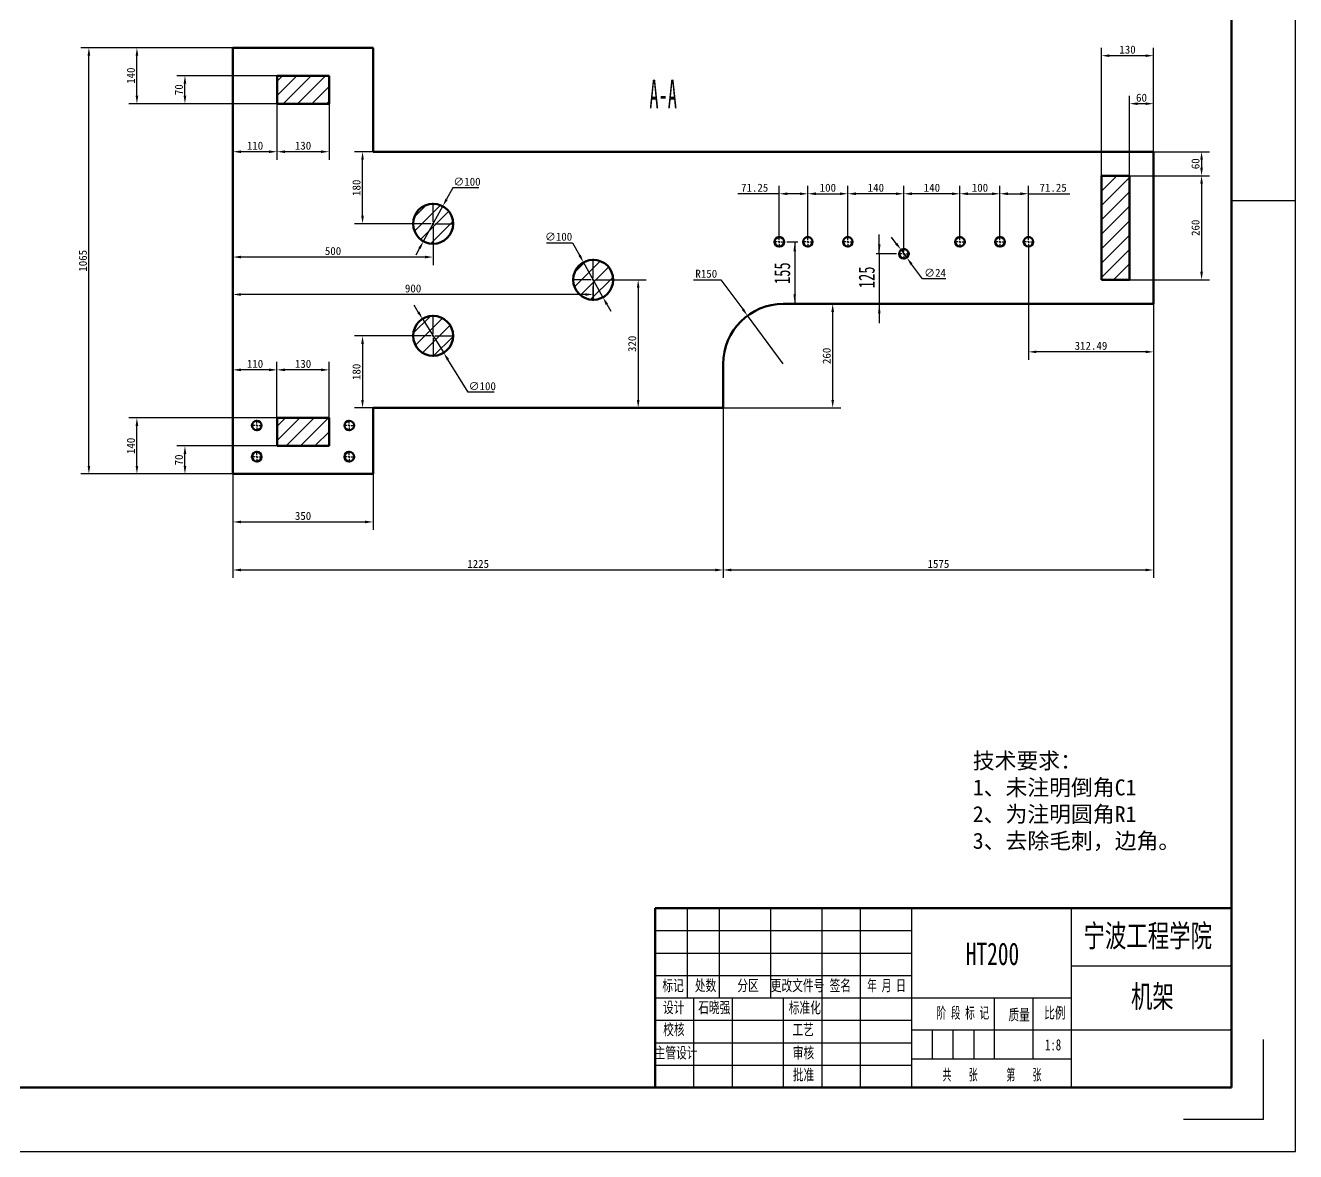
# Model space of a CAD drawing. Header units: millimetres. Extents: x 0 to 841, y 0 to 594.
# Drawn here: x 444.3 to 841, y 0 to 351.7 of the extents above; entities that cross this region are included whole.
import ezdxf

# ---------------------------------------------------------------- set-up
doc = ezdxf.new("R2010")
doc.units = ezdxf.units.MM
doc.header["$PDSIZE"] = -1
doc.linetypes.add('CENTERX2', pattern=[20.32, 12.7, -2.54, 2.54, -2.54])
for name, color, linetype in [('中心线', 1, 'CENTERX2'), ('剖面线', 4, 'Continuous'), ('尺寸线', 3, 'Continuous'), ('文字', 6, 'Continuous'), ('符号', 4, 'Continuous'), ('细实线', 7, 'Continuous')]:
    doc.layers.add(name, color=color, linetype=linetype)
doc.layers.add('粗实线', color=255, linetype='Continuous', lineweight=50)
doc.styles.add('SLDTEXTSTYLE0', font='TXT', dxfattribs={"width": 0.7, "bigfont": 'bigfont'})
doc.styles.add('SLDTEXTSTYLE1', font='TXT', dxfattribs={"width": 0.7})
doc.styles.add('SLDTEXTSTYLE2', font='TXT', dxfattribs={"width": 0.566667, "bigfont": 'bigfont'})
doc.styles.add('SLDTEXTSTYLE3', font='TXT', dxfattribs={"width": 0.614286, "bigfont": 'bigfont'})
doc.styles.add('SLDTEXTSTYLE4', font='TXT', dxfattribs={"width": 0.62, "bigfont": 'bigfont'})
doc.styles.add('SLDTEXTSTYLE5', font='TXT', dxfattribs={"width": 0.44421})
doc.styles.add('SLDTEXTSTYLE6', font='TXT', dxfattribs={"width": 0.663})
doc.styles.add('SLDTEXTSTYLE8', font='TXT', dxfattribs={"width": 0.469})
doc.dimstyles.new('SLDDIMSTYLE0', dxfattribs={"dimtxt": 5, "dimasz": 3, "dimexe": 0, "dimexo": 0.0625, "dimgap": 1.25, "dimtad": 2, "dimlfac": 8, "dimrnd": 1e-09, "dimzin": 12, "dimdsep": 46, "dimtxsty": 'SLDTEXTSTYLE5', "dimsah": 1, "dimcen": 0.09, "dimadec": 0, "dimazin": 3, "dimtfac": 1, "dimtdec": 3, "dimtmove": 0, "dimatfit": 0, "dimfxl": 0, "dimfrac": 2, "dimtolj": 1, "dimtzin": 12, "dimarcsym": 0})
doc.dimstyles.new('副本 ISO-25', dxfattribs={"dimtxt": 2.5, "dimasz": 2.5, "dimexe": 2.5, "dimexo": 0, "dimtad": 1, "dimtoh": 1, "dimlfac": 8, "dimdsep": 46, "dimtxsty": 'Standard', "dimcen": 2.5, "dimclrd": 3, "dimclre": 3, "dimadec": 0, "dimazin": 0, "dimtfac": 1, "dimtmove": 0, "dimatfit": 3, "dimfxl": 0, "dimarcsym": 0})

# ---------------------------------------------------------------- blocks, each defined once
blk = doc.blocks.new('_D_78')
at = {"layer": '尺寸线'}
for p, q in [((682.08, 284.15), (685.58, 284.15)), ((684.58, 284.15), (684.58, 264.77))]:
    blk.add_line(p, q, dxfattribs=at)
for points in [[(684.58, 284.15), (684.18, 281.15), (684.98, 281.15)], [(684.58, 264.77), (684.98, 267.77), (684.18, 267.77)]]:
    blk.add_solid(points, dxfattribs=at)
at = {"layer": '尺寸线', "insert": (678.14, 270.96), "char_height": 5, "attachment_point": 1, "rotation": 90, "style": 'SLDTEXTSTYLE6'}
blk.add_mtext('155', dxfattribs=at)
blk = doc.blocks.new('_D_79')
at = {"layer": '尺寸线'}
for p, q in [((710.99, 280.4), (710.99, 286.4)), ((716.36, 280.4), (709.99, 280.4)), ((710.99, 280.4), (710.99, 264.77)), ((710.99, 264.77), (710.99, 258.77))]:
    blk.add_line(p, q, dxfattribs=at)
for points in [[(710.99, 280.4), (711.39, 283.4), (710.59, 283.4)], [(710.99, 264.77), (710.59, 261.77), (711.39, 261.77)]]:
    blk.add_solid(points, dxfattribs=at)
at = {"layer": '尺寸线', "insert": (704.54, 269.67), "char_height": 5, "attachment_point": 1, "rotation": 90, "style": 'SLDTEXTSTYLE6'}
blk.add_mtext('125', dxfattribs=at)
blk = doc.blocks.new('SW_CENTERMARKSYMBOL_21')
at = {"layer": '中心线', "color": 0}
for p, q in [((0, 0.625), (0, 6.5625)), ((-0.625, 0), (-6.5625, 0)), ((0, 0), (-0.3125, 0)), ((0, 0), (0, 0.3125)), ((0, 0), (0, -0.3125)), ((0, 0), (0.3125, 0)), ((0.625, 0), (6.5625, 0)), ((0, -0.625), (0, -6.5625))]:
    blk.add_line(p, q, dxfattribs=at)
blk = doc.blocks.new('SW_CENTERMARKSYMBOL_22')
at = {"layer": '中心线', "color": 0}
for p, q in [((0, 0.625), (0, 6.5625)), ((-0.625, 0), (-6.5625, 0)), ((0, 0), (-0.3125, 0)), ((0, 0), (0, 0.3125)), ((0, 0), (0, -0.3125)), ((0, 0), (0.3125, 0)), ((0.625, 0), (6.5625, 0)), ((0, -0.625), (0, -6.5625))]:
    blk.add_line(p, q, dxfattribs=at)
blk = doc.blocks.new('SW_CENTERMARKSYMBOL_23')
at = {"layer": '中心线', "color": 0}
for p, q in [((0, 0.625), (0, 6.5625)), ((-0.625, 0), (-6.5625, 0)), ((0, 0), (-0.3125, 0)), ((0, 0), (0, 0.3125)), ((0, 0), (0, -0.3125)), ((0, 0), (0.3125, 0)), ((0.625, 0), (6.5625, 0)), ((0, -0.625), (0, -6.5625))]:
    blk.add_line(p, q, dxfattribs=at)
blk = doc.blocks.new('SW_CENTERMARKSYMBOL_24')
at = {"layer": '中心线', "color": 0}
for p, q in [((-0.625, 0), (-1.8125, 0)), ((0, 0), (-0.3125, 0)), ((0, 0.625), (0, 1.8125)), ((0, 0), (0, 0.3125)), ((0, 0), (0, -0.3125)), ((0, 0), (0.3125, 0)), ((0.625, 0), (1.8125, 0)), ((0, -0.625), (0, -1.8125))]:
    blk.add_line(p, q, dxfattribs=at)
blk = doc.blocks.new('SW_CENTERMARKSYMBOL_25')
at = {"layer": '中心线', "color": 0}
for p, q in [((-0.625, 0), (-1.8125, 0)), ((0, 0), (-0.3125, 0)), ((0, 0.625), (0, 1.8125)), ((0, 0), (0, 0.3125)), ((0, 0), (0, -0.3125)), ((0, 0), (0.3125, 0)), ((0.625, 0), (1.8125, 0)), ((0, -0.625), (0, -1.8125))]:
    blk.add_line(p, q, dxfattribs=at)
blk = doc.blocks.new('SW_CENTERMARKSYMBOL_26')
at = {"layer": '中心线', "color": 0}
for p, q in [((-0.625, 0), (-1.8125, 0)), ((0, 0), (-0.3125, 0)), ((0, 0.625), (0, 1.8125)), ((0, 0), (0, 0.3125)), ((0, 0), (0, -0.3125)), ((0, 0), (0.3125, 0)), ((0.625, 0), (1.8125, 0)), ((0, -0.625), (0, -1.8125))]:
    blk.add_line(p, q, dxfattribs=at)
blk = doc.blocks.new('SW_CENTERMARKSYMBOL_27')
at = {"layer": '中心线', "color": 0}
for p, q in [((-0.625, 0), (-1.8125, 0)), ((0, 0), (-0.3125, 0)), ((0, 0.625), (0, 1.8125)), ((0, 0), (0, 0.3125)), ((0, 0), (0, -0.3125)), ((0, 0), (0.3125, 0)), ((0.625, 0), (1.8125, 0)), ((0, -0.625), (0, -1.8125))]:
    blk.add_line(p, q, dxfattribs=at)
blk = doc.blocks.new('SW_CENTERMARKSYMBOL_28')
at = {"layer": '中心线', "color": 0}
for p, q in [((-0.625, 0), (-1.8125, 0)), ((0, 0), (-0.3125, 0)), ((0, 0.625), (0, 1.8125)), ((0, 0), (0, 0.3125)), ((0, 0), (0, -0.3125)), ((0, 0), (0.3125, 0)), ((0.625, 0), (1.8125, 0)), ((0, -0.625), (0, -1.8125))]:
    blk.add_line(p, q, dxfattribs=at)
blk = doc.blocks.new('SW_CENTERMARKSYMBOL_29')
at = {"layer": '中心线', "color": 0}
for p, q in [((-0.625, 0), (-1.8125, 0)), ((0, 0), (-0.3125, 0)), ((0, 0.625), (0, 1.8125)), ((0, 0), (0, 0.3125)), ((0, 0), (0, -0.3125)), ((0, 0), (0.3125, 0)), ((0.625, 0), (1.8125, 0)), ((0, -0.625), (0, -1.8125))]:
    blk.add_line(p, q, dxfattribs=at)
blk = doc.blocks.new('SW_CENTERMARKSYMBOL_30')
at = {"layer": '中心线', "color": 0}
for p, q in [((-0.625, 0), (-1.8125, 0)), ((0, 0), (-0.3125, 0)), ((0, 0.625), (0, 1.8125)), ((0, 0), (0, 0.3125)), ((0, 0), (0, -0.3125)), ((0, 0), (0.3125, 0)), ((0.625, 0), (1.8125, 0)), ((0, -0.625), (0, -1.8125))]:
    blk.add_line(p, q, dxfattribs=at)
blk = doc.blocks.new('SW_CENTERMARKSYMBOL_31')
at = {"layer": '中心线', "color": 0}
for p, q in [((-0.625, 0), (-1.8125, 0)), ((0, 0), (-0.3125, 0)), ((0, 0.625), (0, 1.8125)), ((0, 0), (0, 0.3125)), ((0, 0), (0, -0.3125)), ((0, 0), (0.3125, 0)), ((0.625, 0), (1.8125, 0)), ((0, -0.625), (0, -1.8125))]:
    blk.add_line(p, q, dxfattribs=at)
blk = doc.blocks.new('SW_CENTERMARKSYMBOL_32')
at = {"layer": '中心线', "color": 0}
for p, q in [((-0.625, 0), (-1.8125, 0)), ((0, 0), (-0.3125, 0)), ((0, 0.625), (0, 1.8125)), ((0, 0), (0, 0.3125)), ((0, 0), (0, -0.3125)), ((0, 0), (0.3125, 0)), ((0.625, 0), (1.8125, 0)), ((0, -0.625), (0, -1.8125))]:
    blk.add_line(p, q, dxfattribs=at)
blk = doc.blocks.new('SW_CENTERMARKSYMBOL_33')
at = {"layer": '中心线', "color": 0}
for p, q in [((-0.625, 0), (-1.8125, 0)), ((0, 0), (-0.3125, 0)), ((0, 0.625), (0, 1.8125)), ((0, 0), (0, 0.3125)), ((0, 0), (0, -0.3125)), ((0, 0), (0.3125, 0)), ((0.625, 0), (1.8125, 0)), ((0, -0.625), (0, -1.8125))]:
    blk.add_line(p, q, dxfattribs=at)
blk = doc.blocks.new('SW_CENTERMARKSYMBOL_34')
at = {"layer": '中心线', "color": 0}
for p, q in [((-0.625, 0), (-1.8125, 0)), ((0, 0), (-0.3125, 0)), ((0, 0.625), (0, 1.8125)), ((0, 0), (0, 0.3125)), ((0, 0), (0, -0.3125)), ((0, 0), (0.3125, 0)), ((0.625, 0), (1.8125, 0)), ((0, -0.625), (0, -1.8125))]:
    blk.add_line(p, q, dxfattribs=at)
blk = doc.blocks.new('*D189')
at = {"layer": 'Defpoints', "color": 0}
for p in [(509.14, 211.65), (552.89, 211.65), (552.89, 196.65)]:
    blk.add_point(p, dxfattribs=at)
at = {"layer": '尺寸线', "color": 3, "lineweight": -2}
for p, q in [((509.14, 211.65), (509.14, 194.15)), ((552.89, 211.65), (552.89, 194.15)), ((511.64, 196.65), (550.39, 196.65))]:
    blk.add_line(p, q, dxfattribs=at)
at = {"layer": '尺寸线', "color": 3}
for points in [[(511.64, 197.07), (511.64, 196.23), (509.14, 196.65)], [(550.39, 197.07), (550.39, 196.23), (552.89, 196.65)]]:
    blk.add_solid(points, dxfattribs=at)
at = {"layer": '尺寸线', "color": 0, "insert": (531.02, 198.52), "char_height": 2.5, "attachment_point": 5}
blk.add_mtext('350', dxfattribs=at)
blk = doc.blocks.new('*D190')
at = {"layer": 'Defpoints', "color": 0}
for p in [(662.27, 232.27), (509.14, 211.65), (662.27, 181.65)]:
    blk.add_point(p, dxfattribs=at)
at = {"layer": '尺寸线', "color": 3, "lineweight": -2}
for p, q in [((662.27, 232.27), (662.27, 179.15)), ((509.14, 211.65), (509.14, 179.15)), ((511.64, 181.65), (659.77, 181.65))]:
    blk.add_line(p, q, dxfattribs=at)
at = {"layer": '尺寸线', "color": 3}
for points in [[(511.64, 182.07), (511.64, 181.23), (509.14, 181.65)], [(659.77, 182.07), (659.77, 181.23), (662.27, 181.65)]]:
    blk.add_solid(points, dxfattribs=at)
at = {"layer": '尺寸线', "color": 0, "insert": (585.71, 183.52), "char_height": 2.5, "attachment_point": 5}
blk.add_mtext('1225', dxfattribs=at)
blk = doc.blocks.new('*D191')
at = {"layer": 'Defpoints', "color": 0}
for p in [(796.64, 264.77), (662.27, 232.27), (796.64, 181.65)]:
    blk.add_point(p, dxfattribs=at)
at = {"layer": '尺寸线', "color": 3, "lineweight": -2}
for p, q in [((796.64, 264.77), (796.64, 179.15)), ((662.27, 232.27), (662.27, 179.15)), ((664.77, 181.65), (794.14, 181.65))]:
    blk.add_line(p, q, dxfattribs=at)
at = {"layer": '尺寸线', "color": 3}
for points in [[(664.77, 182.07), (664.77, 181.23), (662.27, 181.65)], [(794.14, 182.07), (794.14, 181.23), (796.64, 181.65)]]:
    blk.add_solid(points, dxfattribs=at)
at = {"layer": '尺寸线', "color": 0, "insert": (729.46, 183.52), "char_height": 2.5, "attachment_point": 5}
blk.add_mtext('1575', dxfattribs=at)
blk = doc.blocks.new('*D192')
at = {"layer": 'Defpoints', "color": 0}
for p in [(494.14, 220.4), (522.89, 220.4), (509.14, 211.65)]:
    blk.add_point(p, dxfattribs=at)
at = {"layer": '尺寸线', "color": 3, "lineweight": -2}
for p, q in [((522.89, 220.4), (491.64, 220.4)), ((494.14, 214.15), (494.14, 217.9)), ((509.14, 211.65), (491.64, 211.65))]:
    blk.add_line(p, q, dxfattribs=at)
at = {"layer": '尺寸线', "color": 3}
for points in [[(493.73, 217.9), (494.56, 217.9), (494.14, 220.4)], [(493.73, 214.15), (494.56, 214.15), (494.14, 211.65)]]:
    blk.add_solid(points, dxfattribs=at)
at = {"layer": '尺寸线', "color": 0, "insert": (492.27, 216.02), "char_height": 2.5, "attachment_point": 5, "rotation": 90}
blk.add_mtext('70', dxfattribs=at)
blk = doc.blocks.new('*D193')
at = {"layer": 'Defpoints', "color": 0}
for p in [(479.14, 229.15), (522.89, 229.15), (509.14, 211.65)]:
    blk.add_point(p, dxfattribs=at)
at = {"layer": '尺寸线', "color": 3, "lineweight": -2}
for p, q in [((522.89, 229.15), (476.64, 229.15)), ((479.14, 214.15), (479.14, 226.65)), ((509.14, 211.65), (476.64, 211.65))]:
    blk.add_line(p, q, dxfattribs=at)
at = {"layer": '尺寸线', "color": 3}
for points in [[(478.73, 226.65), (479.56, 226.65), (479.14, 229.15)], [(478.73, 214.15), (479.56, 214.15), (479.14, 211.65)]]:
    blk.add_solid(points, dxfattribs=at)
at = {"layer": '尺寸线', "color": 0, "insert": (477.27, 220.4), "char_height": 2.5, "attachment_point": 5, "rotation": 90}
blk.add_mtext('140', dxfattribs=at)
blk = doc.blocks.new('*D194')
at = {"layer": 'Defpoints', "color": 0}
for p in [(494.14, 336.02), (522.89, 336.02), (522.89, 327.27)]:
    blk.add_point(p, dxfattribs=at)
at = {"layer": '尺寸线', "color": 3, "lineweight": -2}
for p, q in [((522.89, 336.02), (491.64, 336.02)), ((494.14, 329.77), (494.14, 333.52)), ((522.89, 327.27), (491.64, 327.27))]:
    blk.add_line(p, q, dxfattribs=at)
at = {"layer": '尺寸线', "color": 3}
for points in [[(493.73, 333.52), (494.56, 333.52), (494.14, 336.02)], [(493.73, 329.77), (494.56, 329.77), (494.14, 327.27)]]:
    blk.add_solid(points, dxfattribs=at)
at = {"layer": '尺寸线', "color": 0, "insert": (492.27, 331.65), "char_height": 2.5, "attachment_point": 5, "rotation": 90}
blk.add_mtext('70', dxfattribs=at)
blk = doc.blocks.new('*D195')
at = {"layer": 'Defpoints', "color": 0}
for p in [(479.14, 344.77), (509.14, 344.77), (522.89, 327.27)]:
    blk.add_point(p, dxfattribs=at)
at = {"layer": '尺寸线', "color": 3, "lineweight": -2}
for p, q in [((509.14, 344.77), (476.64, 344.77)), ((479.14, 329.77), (479.14, 342.27)), ((522.89, 327.27), (476.64, 327.27))]:
    blk.add_line(p, q, dxfattribs=at)
at = {"layer": '尺寸线', "color": 3}
for points in [[(478.73, 342.27), (479.56, 342.27), (479.14, 344.77)], [(478.73, 329.77), (479.56, 329.77), (479.14, 327.27)]]:
    blk.add_solid(points, dxfattribs=at)
at = {"layer": '尺寸线', "color": 0, "insert": (477.27, 336.02), "char_height": 2.5, "attachment_point": 5, "rotation": 90}
blk.add_mtext('140', dxfattribs=at)
blk = doc.blocks.new('*D196')
at = {"layer": 'Defpoints', "color": 0}
for p in [(464.14, 344.77), (509.14, 344.77), (509.14, 211.65)]:
    blk.add_point(p, dxfattribs=at)
at = {"layer": '尺寸线', "color": 3, "lineweight": -2}
for p, q in [((509.14, 344.77), (461.64, 344.77)), ((464.14, 214.15), (464.14, 342.27)), ((509.14, 211.65), (461.64, 211.65))]:
    blk.add_line(p, q, dxfattribs=at)
at = {"layer": '尺寸线', "color": 3}
for points in [[(463.73, 342.27), (464.56, 342.27), (464.14, 344.77)], [(463.73, 214.15), (464.56, 214.15), (464.14, 211.65)]]:
    blk.add_solid(points, dxfattribs=at)
at = {"layer": '尺寸线', "color": 0, "insert": (462.27, 278.21), "char_height": 2.5, "attachment_point": 5, "rotation": 90}
blk.add_mtext('1065', dxfattribs=at)
blk = doc.blocks.new('*D197')
at = {"layer": 'Defpoints', "color": 0}
for p in [(509.14, 244.15), (509.14, 229.15), (522.89, 229.15)]:
    blk.add_point(p, dxfattribs=at)
at = {"layer": '尺寸线', "color": 3, "lineweight": -2}
for p, q in [((509.14, 229.15), (509.14, 246.65)), ((522.89, 229.15), (522.89, 246.65)), ((520.39, 244.15), (511.64, 244.15))]:
    blk.add_line(p, q, dxfattribs=at)
at = {"layer": '尺寸线', "color": 3}
for points in [[(511.64, 244.57), (511.64, 243.73), (509.14, 244.15)], [(520.39, 244.57), (520.39, 243.73), (522.89, 244.15)]]:
    blk.add_solid(points, dxfattribs=at)
at = {"layer": '尺寸线', "color": 0, "insert": (516.02, 246.02), "char_height": 2.5, "attachment_point": 5}
blk.add_mtext('110', dxfattribs=at)
blk = doc.blocks.new('*D198')
at = {"layer": 'Defpoints', "color": 0}
for p in [(522.89, 244.15), (522.89, 229.15), (539.14, 229.15)]:
    blk.add_point(p, dxfattribs=at)
at = {"layer": '尺寸线', "color": 3, "lineweight": -2}
for p, q in [((522.89, 229.15), (522.89, 246.65)), ((539.14, 229.15), (539.14, 246.65)), ((536.64, 244.15), (525.39, 244.15))]:
    blk.add_line(p, q, dxfattribs=at)
at = {"layer": '尺寸线', "color": 3}
for points in [[(525.39, 244.57), (525.39, 243.73), (522.89, 244.15)], [(536.64, 244.57), (536.64, 243.73), (539.14, 244.15)]]:
    blk.add_solid(points, dxfattribs=at)
at = {"layer": '尺寸线', "color": 0, "insert": (531.02, 246.02), "char_height": 2.5, "attachment_point": 5}
blk.add_mtext('130', dxfattribs=at)
blk = doc.blocks.new('*D199')
at = {"layer": 'Defpoints', "color": 0}
for p in [(509.14, 327.27), (522.89, 327.27), (509.14, 312.27)]:
    blk.add_point(p, dxfattribs=at)
at = {"layer": '尺寸线', "color": 3, "lineweight": -2}
for p, q in [((509.14, 327.27), (509.14, 309.77)), ((522.89, 327.27), (522.89, 309.77)), ((520.39, 312.27), (511.64, 312.27))]:
    blk.add_line(p, q, dxfattribs=at)
at = {"layer": '尺寸线', "color": 3}
for points in [[(511.64, 312.69), (511.64, 311.86), (509.14, 312.27)], [(520.39, 312.69), (520.39, 311.86), (522.89, 312.27)]]:
    blk.add_solid(points, dxfattribs=at)
at = {"layer": '尺寸线', "color": 0, "insert": (516.02, 314.15), "char_height": 2.5, "attachment_point": 5}
blk.add_mtext('110', dxfattribs=at)
blk = doc.blocks.new('*D200')
at = {"layer": 'Defpoints', "color": 0}
for p in [(522.89, 327.27), (539.14, 327.27), (522.89, 312.27)]:
    blk.add_point(p, dxfattribs=at)
at = {"layer": '尺寸线', "color": 3, "lineweight": -2}
for p, q in [((522.89, 327.27), (522.89, 309.77)), ((539.14, 327.27), (539.14, 309.77)), ((536.64, 312.27), (525.39, 312.27))]:
    blk.add_line(p, q, dxfattribs=at)
at = {"layer": '尺寸线', "color": 3}
for points in [[(525.39, 312.69), (525.39, 311.86), (522.89, 312.27)], [(536.64, 312.69), (536.64, 311.86), (539.14, 312.27)]]:
    blk.add_solid(points, dxfattribs=at)
at = {"layer": '尺寸线', "color": 0, "insert": (531.02, 314.15), "char_height": 2.5, "attachment_point": 5}
blk.add_mtext('130', dxfattribs=at)
blk = doc.blocks.new('*D201')
at = {"layer": 'Defpoints', "color": 0}
for p in [(568.34, 260.08), (574.95, 249.47)]:
    blk.add_point(p, dxfattribs=at)
at = {"layer": '尺寸线', "color": 3, "lineweight": -2}
for p, q in [((567.01, 262.2), (565.69, 264.32)), ((568.34, 260.08), (574.95, 249.47)), ((582.63, 237.17), (576.28, 247.35)), ((590.75, 237.17), (582.63, 237.17))]:
    blk.add_line(p, q, dxfattribs=at)
at = {"layer": '尺寸线', "color": 3}
for points in [[(567.37, 262.42), (566.66, 261.98), (568.34, 260.08)], [(576.63, 247.57), (575.92, 247.13), (574.95, 249.47)]]:
    blk.add_solid(points, dxfattribs=at)
at = {"layer": '尺寸线', "color": 0, "insert": (587, 239.04), "char_height": 2.5, "attachment_point": 5}
blk.add_mtext('∅100', dxfattribs=at)
blk = doc.blocks.new('*D202')
at = {"layer": 'Defpoints', "color": 0}
for p in [(574.66, 295.25), (568.63, 284.3)]:
    blk.add_point(p, dxfattribs=at)
at = {"layer": '尺寸线', "color": 3, "lineweight": -2}
for p, q in [((577.85, 301.02), (575.87, 297.44)), ((585.97, 301.02), (577.85, 301.02)), ((568.63, 284.3), (574.66, 295.25)), ((567.42, 282.11), (566.21, 279.92))]:
    blk.add_line(p, q, dxfattribs=at)
at = {"layer": '尺寸线', "color": 3}
for points in [[(575.51, 297.64), (576.23, 297.23), (574.66, 295.25)], [(567.05, 282.31), (567.78, 281.91), (568.63, 284.3)]]:
    blk.add_solid(points, dxfattribs=at)
at = {"layer": '尺寸线', "color": 0, "insert": (582.22, 302.9), "char_height": 2.5, "attachment_point": 5}
blk.add_mtext('∅100', dxfattribs=at)
blk = doc.blocks.new('*D203')
at = {"layer": 'Defpoints', "color": 0}
for p in [(549.61, 312.27), (552.89, 312.27), (565.08, 289.77)]:
    blk.add_point(p, dxfattribs=at)
at = {"layer": '尺寸线', "color": 3, "lineweight": -2}
for p, q in [((552.89, 312.27), (547.11, 312.27)), ((549.61, 292.27), (549.61, 309.77)), ((565.08, 289.77), (547.11, 289.77))]:
    blk.add_line(p, q, dxfattribs=at)
at = {"layer": '尺寸线', "color": 3}
for points in [[(549.19, 309.77), (550.02, 309.77), (549.61, 312.27)], [(549.19, 292.27), (550.02, 292.27), (549.61, 289.77)]]:
    blk.add_solid(points, dxfattribs=at)
at = {"layer": '尺寸线', "color": 0, "insert": (547.73, 301.02), "char_height": 2.5, "attachment_point": 5, "rotation": 90}
blk.add_mtext('180', dxfattribs=at)
blk = doc.blocks.new('*D204')
at = {"layer": 'Defpoints', "color": 0}
for p in [(565.08, 254.77), (549.61, 232.27), (552.89, 232.27)]:
    blk.add_point(p, dxfattribs=at)
at = {"layer": '尺寸线', "color": 3, "lineweight": -2}
for p, q in [((565.08, 254.77), (547.11, 254.77)), ((549.61, 252.27), (549.61, 234.77)), ((552.89, 232.27), (547.11, 232.27))]:
    blk.add_line(p, q, dxfattribs=at)
at = {"layer": '尺寸线', "color": 3}
for points in [[(549.19, 252.27), (550.02, 252.27), (549.61, 254.77)], [(549.19, 234.77), (550.02, 234.77), (549.61, 232.27)]]:
    blk.add_solid(points, dxfattribs=at)
at = {"layer": '尺寸线', "color": 0, "insert": (547.73, 243.52), "char_height": 2.5, "attachment_point": 5, "rotation": 90}
blk.add_mtext('180', dxfattribs=at)
blk = doc.blocks.new('*D205')
at = {"layer": 'Defpoints', "color": 0}
for p in [(509.14, 285.18), (571.64, 283.21), (509.14, 279.38)]:
    blk.add_point(p, dxfattribs=at)
at = {"layer": '尺寸线', "color": 3, "lineweight": -2}
for p, q in [((509.14, 285.18), (509.14, 276.88)), ((571.64, 283.21), (571.64, 276.88)), ((569.14, 279.38), (511.64, 279.38))]:
    blk.add_line(p, q, dxfattribs=at)
at = {"layer": '尺寸线', "color": 3}
for points in [[(511.64, 279.79), (511.64, 278.96), (509.14, 279.38)], [(569.14, 279.79), (569.14, 278.96), (571.64, 279.38)]]:
    blk.add_solid(points, dxfattribs=at)
at = {"layer": '尺寸线', "color": 0, "insert": (540.39, 281.25), "char_height": 2.5, "attachment_point": 5}
blk.add_mtext('500', dxfattribs=at)
blk = doc.blocks.new('*D206')
at = {"layer": 'Defpoints', "color": 0}
for p in [(509.14, 267.69), (509.14, 265.71), (621.64, 265.71)]:
    blk.add_point(p, dxfattribs=at)
at = {"layer": '尺寸线', "color": 3, "lineweight": -2}
for p, q in [((509.14, 265.71), (509.14, 270.19)), ((621.64, 265.71), (621.64, 270.19)), ((619.14, 267.69), (511.64, 267.69))]:
    blk.add_line(p, q, dxfattribs=at)
at = {"layer": '尺寸线', "color": 3}
for points in [[(511.64, 268.1), (511.64, 267.27), (509.14, 267.69)], [(619.14, 268.1), (619.14, 267.27), (621.64, 267.69)]]:
    blk.add_solid(points, dxfattribs=at)
at = {"layer": '尺寸线', "color": 0, "insert": (565.39, 269.56), "char_height": 2.5, "attachment_point": 5}
blk.add_mtext('900', dxfattribs=at)
blk = doc.blocks.new('*D207')
at = {"layer": 'Defpoints', "color": 0}
for p in [(618.6, 277.74), (624.68, 266.81)]:
    blk.add_point(p, dxfattribs=at)
at = {"layer": '尺寸线', "color": 3, "lineweight": -2}
for p, q in [((607.08, 283.85), (615.2, 283.85)), ((615.2, 283.85), (617.39, 279.92)), ((624.68, 266.81), (618.6, 277.74)), ((625.9, 264.63), (627.12, 262.44))]:
    blk.add_line(p, q, dxfattribs=at)
at = {"layer": '尺寸线', "color": 3}
for points in [[(617.75, 280.12), (617.03, 279.72), (618.6, 277.74)], [(626.26, 264.83), (625.54, 264.43), (624.68, 266.81)]]:
    blk.add_solid(points, dxfattribs=at)
at = {"layer": '尺寸线', "color": 0, "insert": (610.83, 285.72), "char_height": 2.5, "attachment_point": 5}
blk.add_mtext('∅100', dxfattribs=at)
blk = doc.blocks.new('*D208')
at = {"layer": 'Defpoints', "color": 0}
for p in [(628.21, 272.27), (628.21, 232.27), (635.7, 232.27)]:
    blk.add_point(p, dxfattribs=at)
at = {"layer": '尺寸线', "color": 3, "lineweight": -2}
for p, q in [((628.21, 272.27), (638.2, 272.27)), ((635.7, 269.77), (635.7, 234.77)), ((628.21, 232.27), (638.2, 232.27))]:
    blk.add_line(p, q, dxfattribs=at)
at = {"layer": '尺寸线', "color": 3}
for points in [[(635.28, 269.77), (636.11, 269.77), (635.7, 272.27)], [(635.28, 234.77), (636.11, 234.77), (635.7, 232.27)]]:
    blk.add_solid(points, dxfattribs=at)
at = {"layer": '尺寸线', "color": 0, "insert": (633.82, 252.27), "char_height": 2.5, "attachment_point": 5, "rotation": 90}
blk.add_mtext('320', dxfattribs=at)
blk = doc.blocks.new('*D209')
at = {"layer": 'Defpoints', "color": 0}
for p in [(669.85, 261.08), (681.02, 246.02)]:
    blk.add_point(p, dxfattribs=at)
at = {"layer": '尺寸线', "color": 3, "lineweight": -2}
for p, q in [((653, 272.27), (661.54, 272.27)), ((661.54, 272.27), (668.36, 263.09)), ((681.02, 246.02), (669.85, 261.08))]:
    blk.add_line(p, q, dxfattribs=at)
at = {"layer": '尺寸线', "color": 3}
blk.add_solid([(668.69, 263.34), (668.02, 262.84), (669.85, 261.08)], dxfattribs=at)
at = {"layer": '尺寸线', "color": 0, "insert": (656.96, 274.15), "char_height": 2.5, "attachment_point": 5}
blk.add_mtext('R150', dxfattribs=at)
blk = doc.blocks.new('*D210')
at = {"layer": 'Defpoints', "color": 0}
for p in [(684.58, 264.77), (696.44, 264.77), (662.27, 232.27)]:
    blk.add_point(p, dxfattribs=at)
at = {"layer": '尺寸线', "color": 3, "lineweight": -2}
for p, q in [((684.58, 264.77), (698.94, 264.77)), ((696.44, 234.77), (696.44, 262.27)), ((662.27, 232.27), (698.94, 232.27))]:
    blk.add_line(p, q, dxfattribs=at)
at = {"layer": '尺寸线', "color": 3}
for points in [[(696.03, 262.27), (696.86, 262.27), (696.44, 264.77)], [(696.03, 234.77), (696.86, 234.77), (696.44, 232.27)]]:
    blk.add_solid(points, dxfattribs=at)
at = {"layer": '尺寸线', "color": 0, "insert": (694.57, 248.52), "char_height": 2.5, "attachment_point": 5, "rotation": 90}
blk.add_mtext('260', dxfattribs=at)
blk = doc.blocks.new('*D211')
at = {"layer": 'Defpoints', "color": 0}
for p in [(717.79, 281.61), (719.57, 279.19)]:
    blk.add_point(p, dxfattribs=at)
at = {"layer": '尺寸线', "color": 3, "lineweight": -2}
for p, q in [((716.3, 283.62), (714.81, 285.63)), ((717.79, 281.61), (719.57, 279.19)), ((724.45, 272.59), (721.05, 277.18)), ((731.74, 272.59), (724.45, 272.59))]:
    blk.add_line(p, q, dxfattribs=at)
at = {"layer": '尺寸线', "color": 3}
for points in [[(716.64, 283.86), (715.96, 283.37), (717.79, 281.61)], [(721.39, 277.43), (720.72, 276.93), (719.57, 279.19)]]:
    blk.add_solid(points, dxfattribs=at)
at = {"layer": '尺寸线', "color": 0, "insert": (728.41, 274.46), "char_height": 2.5, "attachment_point": 5}
blk.add_mtext('∅24', dxfattribs=at)
blk = doc.blocks.new('*D212')
at = {"layer": 'Defpoints', "color": 0}
for p in [(757.58, 282.34), (796.64, 264.77), (757.58, 249.77)]:
    blk.add_point(p, dxfattribs=at)
at = {"layer": '尺寸线', "color": 3, "lineweight": -2}
for p, q in [((757.58, 282.34), (757.58, 247.27)), ((796.64, 264.77), (796.64, 247.27)), ((794.14, 249.77), (760.08, 249.77))]:
    blk.add_line(p, q, dxfattribs=at)
at = {"layer": '尺寸线', "color": 3}
for points in [[(760.08, 250.19), (760.08, 249.36), (757.58, 249.77)], [(794.14, 250.19), (794.14, 249.36), (796.64, 249.77)]]:
    blk.add_solid(points, dxfattribs=at)
at = {"layer": '尺寸线', "color": 0, "insert": (777.11, 251.65), "char_height": 2.5, "attachment_point": 5}
blk.add_mtext('312.49', dxfattribs=at)
blk = doc.blocks.new('*D213')
at = {"layer": 'Defpoints', "color": 0}
for p in [(789.14, 327.27), (796.64, 312.27), (789.14, 304.77)]:
    blk.add_point(p, dxfattribs=at)
at = {"layer": '尺寸线', "color": 3, "lineweight": -2}
for p, q in [((789.14, 304.77), (789.14, 329.77)), ((796.64, 312.27), (796.64, 329.77)), ((794.14, 327.27), (791.64, 327.27))]:
    blk.add_line(p, q, dxfattribs=at)
at = {"layer": '尺寸线', "color": 3}
for points in [[(791.64, 327.69), (791.64, 326.86), (789.14, 327.27)], [(794.14, 327.69), (794.14, 326.86), (796.64, 327.27)]]:
    blk.add_solid(points, dxfattribs=at)
at = {"layer": '尺寸线', "color": 0, "insert": (792.89, 329.15), "char_height": 2.5, "attachment_point": 5}
blk.add_mtext('60', dxfattribs=at)
blk = doc.blocks.new('*D214')
at = {"layer": 'Defpoints', "color": 0}
for p in [(780.39, 342.27), (796.64, 312.27), (780.39, 304.77)]:
    blk.add_point(p, dxfattribs=at)
at = {"layer": '尺寸线', "color": 3, "lineweight": -2}
for p, q in [((780.39, 304.77), (780.39, 344.77)), ((794.14, 342.27), (782.89, 342.27)), ((796.64, 312.27), (796.64, 344.77))]:
    blk.add_line(p, q, dxfattribs=at)
at = {"layer": '尺寸线', "color": 3}
for points in [[(782.89, 342.69), (782.89, 341.86), (780.39, 342.27)], [(794.14, 342.69), (794.14, 341.86), (796.64, 342.27)]]:
    blk.add_solid(points, dxfattribs=at)
at = {"layer": '尺寸线', "color": 0, "insert": (788.52, 344.15), "char_height": 2.5, "attachment_point": 5}
blk.add_mtext('130', dxfattribs=at)
blk = doc.blocks.new('*D215')
at = {"layer": 'Defpoints', "color": 0}
for p in [(796.64, 312.27), (789.14, 304.77), (811.64, 304.77)]:
    blk.add_point(p, dxfattribs=at)
at = {"layer": '尺寸线', "color": 3, "lineweight": -2}
for p, q in [((796.64, 312.27), (814.14, 312.27)), ((811.64, 309.77), (811.64, 307.27)), ((789.14, 304.77), (814.14, 304.77))]:
    blk.add_line(p, q, dxfattribs=at)
at = {"layer": '尺寸线', "color": 3}
for points in [[(811.23, 309.77), (812.06, 309.77), (811.64, 312.27)], [(811.23, 307.27), (812.06, 307.27), (811.64, 304.77)]]:
    blk.add_solid(points, dxfattribs=at)
at = {"layer": '尺寸线', "color": 0, "insert": (809.77, 308.52), "char_height": 2.5, "attachment_point": 5, "rotation": 90}
blk.add_mtext('60', dxfattribs=at)
blk = doc.blocks.new('*D216')
at = {"layer": 'Defpoints', "color": 0}
for p in [(789.14, 304.77), (789.14, 272.27), (811.64, 272.27)]:
    blk.add_point(p, dxfattribs=at)
at = {"layer": '尺寸线', "color": 3, "lineweight": -2}
for p, q in [((789.14, 304.77), (814.14, 304.77)), ((811.64, 302.27), (811.64, 274.77)), ((789.14, 272.27), (814.14, 272.27))]:
    blk.add_line(p, q, dxfattribs=at)
at = {"layer": '尺寸线', "color": 3}
for points in [[(811.23, 302.27), (812.06, 302.27), (811.64, 304.77)], [(811.23, 274.77), (812.06, 274.77), (811.64, 272.27)]]:
    blk.add_solid(points, dxfattribs=at)
at = {"layer": '尺寸线', "color": 0, "insert": (809.77, 288.52), "char_height": 2.5, "attachment_point": 5, "rotation": 90}
blk.add_mtext('260', dxfattribs=at)
blk = doc.blocks.new('*D217')
at = {"layer": 'Defpoints', "color": 0}
for p in [(748.68, 299.15), (748.68, 285.96), (757.58, 285.96)]:
    blk.add_point(p, dxfattribs=at)
at = {"layer": '尺寸线', "color": 3, "lineweight": -2}
for p, q in [((748.68, 285.96), (748.68, 301.65)), ((757.58, 285.96), (757.58, 301.65)), ((751.18, 299.15), (755.08, 299.15)), ((757.58, 299.15), (770.5, 299.15))]:
    blk.add_line(p, q, dxfattribs=at)
at = {"layer": '尺寸线', "color": 3}
for points in [[(751.18, 299.57), (751.18, 298.73), (748.68, 299.15)], [(755.08, 299.57), (755.08, 298.73), (757.58, 299.15)]]:
    blk.add_solid(points, dxfattribs=at)
at = {"layer": '尺寸线', "color": 0, "insert": (765.29, 301.02), "char_height": 2.5, "attachment_point": 5}
blk.add_mtext('71.25', dxfattribs=at)
blk = doc.blocks.new('*D218')
at = {"layer": 'Defpoints', "color": 0}
for p in [(748.68, 299.15), (736.18, 285.96), (748.68, 285.96)]:
    blk.add_point(p, dxfattribs=at)
at = {"layer": '尺寸线', "color": 3, "lineweight": -2}
for p, q in [((736.18, 285.96), (736.18, 301.65)), ((748.68, 285.96), (748.68, 301.65)), ((738.68, 299.15), (746.18, 299.15))]:
    blk.add_line(p, q, dxfattribs=at)
at = {"layer": '尺寸线', "color": 3}
for points in [[(738.68, 299.57), (738.68, 298.73), (736.18, 299.15)], [(746.18, 299.57), (746.18, 298.73), (748.68, 299.15)]]:
    blk.add_solid(points, dxfattribs=at)
at = {"layer": '尺寸线', "color": 0, "insert": (742.43, 301.02), "char_height": 2.5, "attachment_point": 5}
blk.add_mtext('100', dxfattribs=at)
blk = doc.blocks.new('*D219')
at = {"layer": 'Defpoints', "color": 0}
for p in [(718.68, 299.15), (736.18, 285.96), (718.68, 282.21)]:
    blk.add_point(p, dxfattribs=at)
at = {"layer": '尺寸线', "color": 3, "lineweight": -2}
for p, q in [((718.68, 282.21), (718.68, 301.65)), ((736.18, 285.96), (736.18, 301.65)), ((733.68, 299.15), (721.18, 299.15))]:
    blk.add_line(p, q, dxfattribs=at)
at = {"layer": '尺寸线', "color": 3}
for points in [[(721.18, 299.57), (721.18, 298.73), (718.68, 299.15)], [(733.68, 299.57), (733.68, 298.73), (736.18, 299.15)]]:
    blk.add_solid(points, dxfattribs=at)
at = {"layer": '尺寸线', "color": 0, "insert": (727.43, 301.02), "char_height": 2.5, "attachment_point": 5}
blk.add_mtext('140', dxfattribs=at)
blk = doc.blocks.new('*D220')
at = {"layer": 'Defpoints', "color": 0}
for p in [(701.18, 299.15), (701.18, 285.96), (718.68, 282.21)]:
    blk.add_point(p, dxfattribs=at)
at = {"layer": '尺寸线', "color": 3, "lineweight": -2}
for p, q in [((701.18, 285.96), (701.18, 301.65)), ((718.68, 282.21), (718.68, 301.65)), ((716.18, 299.15), (703.68, 299.15))]:
    blk.add_line(p, q, dxfattribs=at)
at = {"layer": '尺寸线', "color": 3}
for points in [[(703.68, 299.57), (703.68, 298.73), (701.18, 299.15)], [(716.18, 299.57), (716.18, 298.73), (718.68, 299.15)]]:
    blk.add_solid(points, dxfattribs=at)
at = {"layer": '尺寸线', "color": 0, "insert": (709.93, 301.02), "char_height": 2.5, "attachment_point": 5}
blk.add_mtext('140', dxfattribs=at)
blk = doc.blocks.new('*D221')
at = {"layer": 'Defpoints', "color": 0}
for p in [(701.18, 299.15), (688.68, 285.96), (701.18, 285.96)]:
    blk.add_point(p, dxfattribs=at)
at = {"layer": '尺寸线', "color": 3, "lineweight": -2}
for p, q in [((688.68, 285.96), (688.68, 301.65)), ((701.18, 285.96), (701.18, 301.65)), ((691.18, 299.15), (698.68, 299.15))]:
    blk.add_line(p, q, dxfattribs=at)
at = {"layer": '尺寸线', "color": 3}
for points in [[(691.18, 299.57), (691.18, 298.73), (688.68, 299.15)], [(698.68, 299.57), (698.68, 298.73), (701.18, 299.15)]]:
    blk.add_solid(points, dxfattribs=at)
at = {"layer": '尺寸线', "color": 0, "insert": (694.93, 301.02), "char_height": 2.5, "attachment_point": 5}
blk.add_mtext('100', dxfattribs=at)
blk = doc.blocks.new('*D222')
at = {"layer": 'Defpoints', "color": 0}
for p in [(688.68, 299.14), (679.77, 285.96), (688.68, 285.96)]:
    blk.add_point(p, dxfattribs=at)
at = {"layer": '尺寸线', "color": 3, "lineweight": -2}
for p, q in [((679.77, 285.96), (679.77, 301.64)), ((688.68, 285.96), (688.68, 301.64)), ((679.77, 299.14), (666.85, 299.14)), ((686.18, 299.14), (682.27, 299.14))]:
    blk.add_line(p, q, dxfattribs=at)
at = {"layer": '尺寸线', "color": 3}
for points in [[(682.27, 299.56), (682.27, 298.73), (679.77, 299.14)], [(686.18, 299.56), (686.18, 298.73), (688.68, 299.14)]]:
    blk.add_solid(points, dxfattribs=at)
at = {"layer": '尺寸线', "color": 0, "insert": (672.06, 301.02), "char_height": 2.5, "attachment_point": 5}
blk.add_mtext('71.25', dxfattribs=at)

msp = doc.modelspace()

# ---------------------------------------------------------------- hatches: boundary and pattern name
at = {"layer": '剖面线'}
h = msp.add_hatch(dxfattribs=at)
h.set_pattern_fill('ANSI31', color=256, angle=3e-322, style=0)
h.paths.add_polyline_path([(539.1444, 336.024), (522.8944, 336.024), (522.8944, 327.274), (539.1444, 327.274)], flags=0)
h = msp.add_hatch(dxfattribs=at)
h.set_pattern_fill('ANSI31', color=256, angle=3e-322, style=0)
h.paths.add_polyline_path([(789.1444, 304.774), (780.3944, 304.774), (780.3944, 272.274), (789.1444, 272.274)], flags=0)
h = msp.add_hatch(dxfattribs=at)
h.set_pattern_fill('ANSI31', color=256, angle=3e-322, style=0)
edge = h.paths.add_edge_path(flags=0)
edge.add_arc((571.6444, 289.774), 6.25, 0, 360)
h = msp.add_hatch(dxfattribs=at)
h.set_pattern_fill('ANSI31', color=256, angle=3e-322, style=0)
edge = h.paths.add_edge_path(flags=0)
edge.add_arc((621.6444, 272.274), 6.25, 0, 360)
h = msp.add_hatch(dxfattribs=at)
h.set_pattern_fill('ANSI31', color=256, angle=3e-322, style=0)
edge = h.paths.add_edge_path(flags=0)
edge.add_arc((571.6444, 254.774), 6.25, 0, 360)
h = msp.add_hatch(dxfattribs=at)
h.set_pattern_fill('ANSI31', color=256, angle=3e-322, style=0)
h.paths.add_polyline_path([(539.1444, 229.149), (522.8944, 229.149), (522.8944, 220.399), (539.1444, 220.399)], flags=0)

# ---------------------------------------------------------------- linework, layer by layer
at = {"layer": '粗实线'}
for p, q in [((821.0102, 20.0014), (821.0102, 574.0014)), ((509.1444, 211.649), (509.1444, 344.774)), ((552.8944, 344.774), (509.1444, 344.774)), ((552.8944, 312.274), (552.8944, 344.774)), ((539.1444, 336.024), (522.8944, 336.024)), ((522.8944, 336.024), (522.8944, 327.274)), ((539.1444, 327.274), (539.1444, 336.024)), ((522.8944, 327.274), (539.1444, 327.274)), ((796.6444, 312.274), (552.8944, 312.274)), ((796.6444, 312.274), (796.6444, 264.774)), ((789.1444, 304.774), (780.3944, 304.774)), ((780.3944, 304.774), (780.3944, 272.274)), ((789.1444, 272.274), (789.1444, 304.774)), ((780.3944, 272.274), (789.1444, 272.274)), ((681.0194, 264.774), (796.6444, 264.774)), ((662.2694, 232.274), (662.2694, 246.024)), ((552.8944, 232.274), (662.2694, 232.274)), ((552.8944, 211.649), (552.8944, 232.274)), ((522.8944, 229.149), (522.8944, 220.399)), ((539.1444, 229.149), (522.8944, 229.149)), ((539.1444, 220.399), (539.1444, 229.149)), ((522.8944, 220.399), (539.1444, 220.399)), ((509.1444, 211.649), (552.8944, 211.649)), ((641.0102, 76.0014), (821.0102, 76.0014)), ((641.0102, 20.0014), (641.0102, 76.0014)), ((20.0102, 20.0014), (821.0102, 20.0014))]:
    msp.add_line(p, q, dxfattribs=at)
for centre, radius in [((571.6444, 289.774), 6.25), ((679.7703, 284.149), 1.5), ((688.6766, 284.149), 1.5), ((701.1766, 284.149), 1.5), ((736.1766, 284.149), 1.5), ((748.6766, 284.149), 1.5), ((757.5828, 284.149), 1.5), ((718.6766, 280.399), 1.5), ((621.6444, 272.274), 6.25), ((571.6444, 254.774), 6.25), ((516.579, 226.774), 1.5), ((545.4598, 226.774), 1.5), ((516.579, 217.024), 1.5), ((545.4598, 217.024), 1.5)]:
    msp.add_circle(centre, radius, dxfattribs=at)
msp.add_arc((681.0194, 246.024), 18.75, 90, 180, dxfattribs=at)
at = {"layer": '细实线'}
for p, q in [((841.0102, 0.0014), (841.0102, 594.0014)), ((821.0102, 297.0014), (841.0102, 297.0014)), ((651.0102, 76.0014), (651.0102, 48.0014)), ((661.0102, 76.0014), (661.0102, 48.0014)), ((677.0102, 76.0014), (677.0102, 48.0014)), ((693.0102, 76.0014), (693.0102, 48.0014)), ((705.0102, 76.0014), (705.0102, 20.0014)), ((721.0102, 76.0014), (721.0102, 20.0014)), ((771.0102, 20.0014), (771.0102, 76.0014)), ((821.0102, 76.0014), (821.0102, 20.0014)), ((641.0102, 69.0014), (721.0102, 69.0014)), ((641.0102, 62.0014), (721.0102, 62.0014)), ((771.0102, 58.0014), (821.0102, 58.0014)), ((641.0102, 55.0014), (721.0102, 55.0014)), ((641.0102, 48.0014), (771.0102, 48.0014)), ((653.0102, 48.0014), (653.0102, 20.0014)), ((665.0102, 48.0014), (665.0102, 20.0014)), ((681.0102, 48.0014), (681.0102, 20.0014)), ((693.0102, 48.0014), (693.0102, 20.0014)), ((747.0102, 29.0014), (747.0102, 48.0014)), ((759.0102, 29.0014), (759.0102, 48.0014)), ((641.0102, 41.0014), (721.0102, 41.0014)), ((721.0102, 38.0014), (771.0102, 38.0014)), ((727.5102, 38.0014), (727.5102, 29.0014)), ((734.0102, 38.0014), (734.0102, 29.0014)), ((740.5102, 38.0014), (740.5102, 29.0014)), ((771.0102, 38.0014), (821.0102, 38.0014)), ((641.0102, 34.0014), (721.0102, 34.0014)), ((831.0102, 10.0014), (831.0102, 35.0014)), ((721.0102, 29.0014), (771.0102, 29.0014)), ((641.0102, 27.0014), (721.0102, 27.0014)), ((821.0102, 20.0014), (641.0102, 20.0014)), ((831.0102, 10.0014), (806.0102, 10.0014)), ((0.0102, 0.0014), (841.0102, 0.0014))]:
    msp.add_line(p, q, dxfattribs=at)

# ---------------------------------------------------------------- block references
at = {"layer": '中心线'}
for name, p in [('SW_CENTERMARKSYMBOL_21', (571.6444, 289.774)), ('SW_CENTERMARKSYMBOL_31', (679.7703, 284.149)), ('SW_CENTERMARKSYMBOL_30', (688.6766, 284.149)), ('SW_CENTERMARKSYMBOL_32', (701.1766, 284.149)), ('SW_CENTERMARKSYMBOL_33', (736.1766, 284.149)), ('SW_CENTERMARKSYMBOL_29', (748.6766, 284.149)), ('SW_CENTERMARKSYMBOL_28', (757.5828, 284.149)), ('SW_CENTERMARKSYMBOL_34', (718.6766, 280.399)), ('SW_CENTERMARKSYMBOL_23', (621.6444, 272.274)), ('SW_CENTERMARKSYMBOL_22', (571.6444, 254.774)), ('SW_CENTERMARKSYMBOL_27', (516.579, 226.774)), ('SW_CENTERMARKSYMBOL_25', (545.4598, 226.774)), ('SW_CENTERMARKSYMBOL_24', (516.579, 217.024)), ('SW_CENTERMARKSYMBOL_26', (545.4598, 217.024))]:
    msp.add_blockref(name, p, dxfattribs=at)

# ---------------------------------------------------------------- texts
at = {"layer": '文字', "insert": (740.191, 124.5752), "char_height": 5, "attachment_point": 1}
msp.add_mtext_dynamic_manual_height_columns('{\\fFangSong_GB2312|b0|i0|c134|p49;技术要求：\\P1、未注明倒角C1\\P2、为注明圆角R1\\P3、去除毛刺，边角。}', width=66.963268, gutter_width=25, heights=[0], dxfattribs=at)
at = {"layer": '文字', "attachment_point": 2}
for s, insert, char_height, style in [('{\\fFangSong_GB2312|b0|i0|c134|p49;宁波工程学院}', (794.8412, 70.8915), 7, 'SLDTEXTSTYLE0'), ('{\\fFangSong_GB2312|b0|i0|c134|p49;HT200}', (746.344, 65.286), 7, 'SLDTEXTSTYLE1'), ('{\\fFangSong_GB2312|b0|i0|c134|p49;标记}', (646.5846, 53.6409), 3.5, 'SLDTEXTSTYLE0'), ('{\\fFangSong_GB2312|b0|i0|c134|p49;处数}', (656.7409, 53.6409), 3.5, 'SLDTEXTSTYLE0'), ('{\\fFangSong_GB2312|b0|i0|c134|p49;分区}', (670.0086, 53.6409), 3.5, 'SLDTEXTSTYLE0'), ('{\\fFangSong_GB2312|b0|i0|c134|p49;更改文件号}', (685.4655, 53.6409), 3.5, 'SLDTEXTSTYLE0'), ('{\\fFangSong_GB2312|b0|i0|c134|p49;签名}', (698.8197, 53.6409), 3.5, 'SLDTEXTSTYLE0'), ('{\\fFangSong_GB2312|b0|i0|c134|p49;年 月 日}', (713.2525, 53.6409), 3.5, 'SLDTEXTSTYLE4'), ('{\\fFangSong_GB2312|b0|i0|c134|p49;机架}', (796.2918, 51.9488), 7, 'SLDTEXTSTYLE0'), ('{\\fFangSong_GB2312|b0|i0|c134|p49;设计}', (646.7704, 46.7819), 3.5, 'SLDTEXTSTYLE0'), ('{\\fFangSong_GB2312|b0|i0|c134|p49;石晓强}', (659.4435, 46.7819), 3.5, 'SLDTEXTSTYLE0'), ('{\\fFangSong_GB2312|b0|i0|c134|p49;标准化}', (687.7368, 46.7154), 3.5, 'SLDTEXTSTYLE0'), ('{\\fFangSong_GB2312|b0|i0|c134|p49;阶 段 标 记}', (737.0862, 45.0918), 3.5, 'SLDTEXTSTYLE3'), ('{\\fFangSong_GB2312|b0|i0|c134|p49;质量}', (754.6631, 44.483), 3.5, 'SLDTEXTSTYLE0'), ('{\\fFangSong_GB2312|b0|i0|c134|p49;比例}', (765.8401, 45.0918), 3.5, 'SLDTEXTSTYLE0'), ('{\\fFangSong_GB2312|b0|i0|c134|p49;校核}', (646.8422, 39.9027), 3.5, 'SLDTEXTSTYLE0'), ('{\\fFangSong_GB2312|b0|i0|c134|p49;工艺}', (687.2094, 39.8663), 3.5, 'SLDTEXTSTYLE0'), ('{\\fFangSong_GB2312|b0|i0|c134|p49;主管设计}', (647.5293, 32.623), 3.5, 'SLDTEXTSTYLE0'), ('{\\fFangSong_GB2312|b0|i0|c134|p49;审核}', (687.322, 32.623), 3.5, 'SLDTEXTSTYLE0'), ('{\\fFangSong_GB2312|b0|i0|c134|p49;1:8}', (765.2859, 35.0852), 3.5, 'SLDTEXTSTYLE1'), ('{\\fFangSong_GB2312|b0|i0|c134|p49;批准}', (687.322, 25.7466), 3.5, 'SLDTEXTSTYLE0'), ('{\\fFangSong_GB2312|b0|i0|c134|p49;共    张}', (736.2112, 25.7551), 3.5, 'SLDTEXTSTYLE2'), ('{\\fFangSong_GB2312|b0|i0|c134|p49;第    张}', (756.1689, 25.7551), 3.5, 'SLDTEXTSTYLE2')]:
    msp.add_mtext(s, dxfattribs=dict(at, insert=insert, char_height=char_height, style=style))
at = {"layer": '符号', "insert": (643.5017, 334.7905), "char_height": 9, "attachment_point": 2, "style": 'SLDTEXTSTYLE8'}
msp.add_mtext('A-A', dxfattribs=at)

# ---------------------------------------------------------------- dimensions: what is measured, and where the dimension line sits
at = {"layer": '尺寸线'}
for base, p1, p2, picture, middle in [((780.3944, 342.274), (796.6444, 312.274), (780.3944, 304.774), '*D214', (788.5194, 344.149)), ((789.1444, 327.274), (796.6444, 312.274), (789.1444, 304.774), '*D213', (792.8944, 329.149)), ((509.1444, 312.274), (522.8944, 327.274), (509.1444, 327.274), '*D199', (516.0194, 314.149)), ((522.8944, 312.274), (539.1444, 327.274), (522.8944, 327.274), '*D200', (531.0194, 314.149)), ((701.1766, 299.149), (688.6766, 285.9615), (701.1766, 285.9615), '*D221', (694.9266, 301.024)), ((701.1766, 299.149), (718.6766, 282.2115), (701.1766, 285.9615), '*D220', (709.9266, 301.024)), ((718.6766, 299.149), (736.1766, 285.9615), (718.6766, 282.2115), '*D219', (727.4266, 301.024)), ((748.6766, 299.149), (736.1766, 285.9615), (748.6766, 285.9615), '*D218', (742.4266, 301.024)), ((509.1444, 279.3763), (571.6444, 283.2115), (509.1444, 285.1825), '*D205', (540.3944, 281.2513)), ((757.5828, 249.774), (796.6444, 264.774), (757.5828, 282.3365), '*D212', (777.1136, 251.649)), ((509.1444, 267.6861), (621.6444, 265.7115), (509.1444, 265.7115), '*D206', (565.3944, 269.5611)), ((509.1444, 244.149), (522.8944, 229.149), (509.1444, 229.149), '*D197', (516.0194, 246.024)), ((522.8944, 244.149), (539.1444, 229.149), (522.8944, 229.149), '*D198', (531.0194, 246.024)), ((662.2694, 181.649), (509.1444, 211.649), (662.2694, 232.274), '*D190', (585.7069, 183.524)), ((552.8944, 196.649), (509.1444, 211.649), (552.8944, 211.649), '*D189', (531.0194, 198.524))]:
    dim = msp.add_linear_dim(base=base, p1=p1, p2=p2, dimstyle='副本 ISO-25', dxfattribs=at)
    dim.commit()
    dim.dimension.update_dxf_attribs({"geometry": picture, "text_midpoint": middle})
for base, p1, p2, picture, middle in [((464.1444, 344.774), (509.1444, 211.649), (509.1444, 344.774), '*D196', (462.2694, 278.2115)), ((479.1444, 344.774), (522.8944, 327.274), (509.1444, 344.774), '*D195', (477.2694, 336.024)), ((494.1444, 336.024), (522.8944, 327.274), (522.8944, 336.024), '*D194', (492.2694, 331.649)), ((549.6068, 312.274), (565.0819, 289.774), (552.8944, 312.274), '*D203', (547.7318, 301.024)), ((811.6444, 304.774), (796.6444, 312.274), (789.1444, 304.774), '*D215', (809.7694, 308.524)), ((811.6444, 272.274), (789.1444, 304.774), (789.1444, 272.274), '*D216', (809.7694, 288.524)), ((635.6963, 232.274), (628.2069, 272.274), (628.2069, 232.274), '*D208', (633.8213, 252.274)), ((696.4436, 264.774), (662.2694, 232.274), (684.5817, 264.774), '*D210', (694.5686, 248.524)), ((549.6068, 232.274), (565.0819, 254.774), (552.8944, 232.274), '*D204', (547.7318, 243.524)), ((479.1444, 229.149), (509.1444, 211.649), (522.8944, 229.149), '*D193', (477.2694, 220.399)), ((494.1444, 220.399), (509.1444, 211.649), (522.8944, 220.399), '*D192', (492.2694, 216.024))]:
    dim = msp.add_linear_dim(base=base, p1=p1, p2=p2, angle=90, dimstyle='副本 ISO-25', dxfattribs=at)
    dim.commit()
    dim.dimension.update_dxf_attribs({"geometry": picture, "text_midpoint": middle})
for p1, p2, picture, middle in [((568.6261, 284.3012), (574.6627, 295.2469), '*D202', (582.2238, 301.024)), ((624.6839, 266.8129), (618.6049, 277.7352), '*D207', (610.8276, 283.8483)), ((717.7854, 281.6056), (719.5677, 279.1925), '*D211', (728.4053, 272.5865)), ((568.3361, 260.0766), (574.9527, 249.4715), '*D201', (587.0048, 237.1665))]:
    dim = msp.add_diameter_dim_2p(p1=p1, p2=p2, dimstyle='副本 ISO-25', dxfattribs=at)
    dim.commit()
    dim.dimension.update_dxf_attribs({"geometry": picture, "text_midpoint": middle, "dimtype": 163})
for base, p1, p2, picture, middle in [((688.6766, 299.1437), (679.7703, 285.9615), (688.6766, 285.9615), '*D222', (672.062, 299.1437)), ((748.6766, 299.149), (757.5828, 285.9615), (748.6766, 285.9615), '*D217', (765.2911, 299.149))]:
    dim = msp.add_linear_dim(base=base, p1=p1, p2=p2, dimstyle='副本 ISO-25', dxfattribs=at)
    dim.commit()
    dim.dimension.update_dxf_attribs({"geometry": picture, "text_midpoint": middle, "dimtype": 160})
for base, p1, picture, middle in [((710.9862, 264.774), (716.8641, 280.399), '_D_79', (710.9862, 273.2843)), ((684.5817, 264.774), (681.5828, 284.149), '_D_78', (684.5817, 274.5778))]:
    dim = msp.add_linear_dim(base=base, p1=p1, p2=(681.0194, 264.774), angle=90, dimstyle='SLDDIMSTYLE0', dxfattribs=at)
    dim.commit()
    dim.dimension.update_dxf_attribs({"geometry": picture, "text_midpoint": middle, "dimtype": 160})
dim = msp.add_radius_dim(center=(681.0194, 246.024), mpoint=(669.8462, 261.0813), dimstyle='副本 ISO-25', dxfattribs=at)
dim.commit()
dim.dimension.update_dxf_attribs({"geometry": '*D209', "text_midpoint": (656.9573, 272.274), "dimtype": 164})
dim = msp.add_linear_dim(base=(796.6444, 181.649), p1=(662.2694, 232.274), p2=(796.6444, 264.774), text='1575', dimstyle='副本 ISO-25', dxfattribs=at)
dim.commit()
dim.dimension.update_dxf_attribs({"geometry": '*D191', "text_midpoint": (729.4569, 183.524)})

doc.saveas('drawing.dxf')
